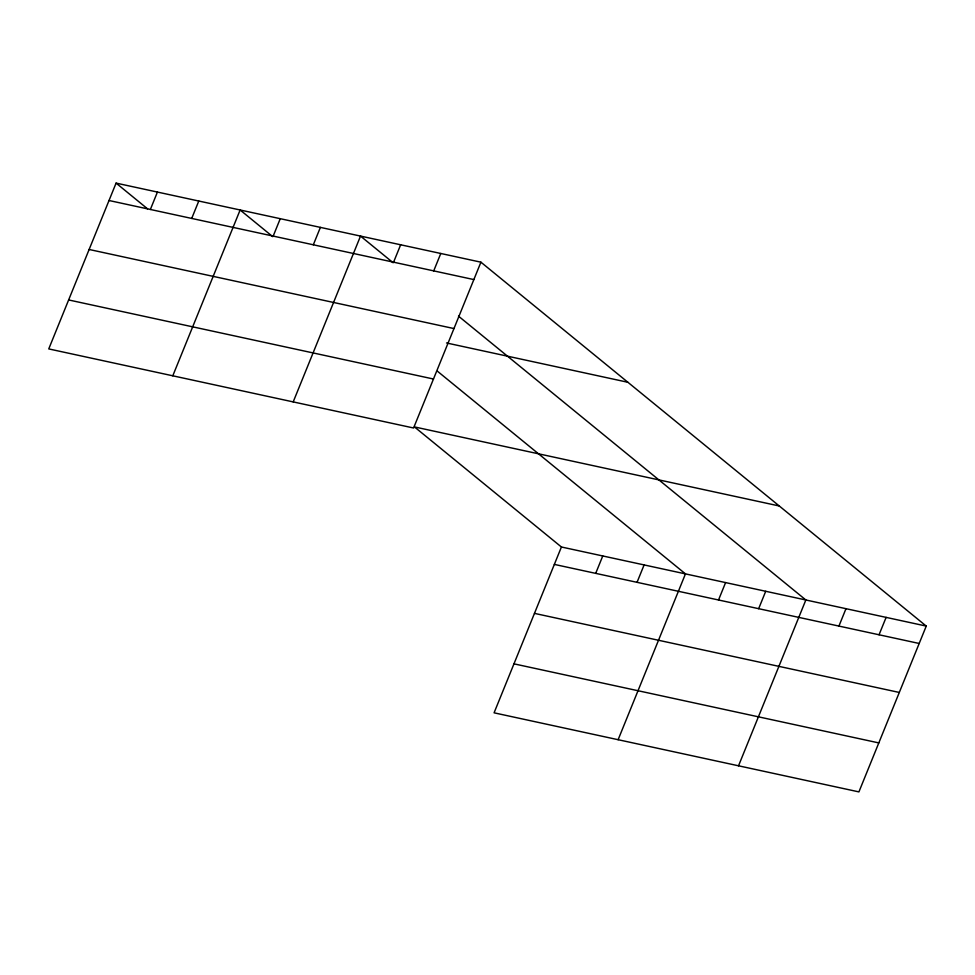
<?xml version="1.0" encoding="UTF-8"?>
<svg xmlns="http://www.w3.org/2000/svg" width="975" height="975" viewBox="0 0 975 975"><rect width="100%" height="100%" fill="white"/><g stroke="black" fill="none" stroke-linecap="round" stroke-linejoin="round"><path stroke-width="1.46" d="M116.086 183.105L48.75 348.916L413.583 428.001L480.919 262.178L116.086 183.105L147.566 208.845M150.369 209.467L157.426 192.075M191.709 218.437L198.778 201.033M172.794 375.802L240.13 209.991L272.781 236.681M273.195 236.096L280.252 218.692M313.328 244.786L320.385 227.394M293.195 401.907L360.518 236.084L393.181 262.775M393.583 262.19L400.652 244.786M433.717 270.879L440.785 253.488M779.293 505.988L414.448 426.916L561.417 546.999L494.081 712.822L858.914 791.895L926.25 626.084L480.919 262.178M595.701 573.361L602.757 555.969M637.041 582.331L644.109 564.927M618.126 739.708L685.462 573.885L437.556 371.317M718.526 599.991L725.595 582.587M758.66 608.68L765.716 591.289M738.526 765.802L805.85 599.978L458.494 316.144M838.927 626.084L845.983 608.68M879.048 634.774L886.117 617.382M109.017 200.509L473.85 279.581M89.127 249.478L453.96 328.563M446.538 342.968L627.876 382.273M68.64 299.947L433.473 379.019M561.417 546.999L926.25 626.084M554.348 564.403L919.181 643.476M534.458 613.372L899.303 692.457M513.971 663.841L878.804 742.913"/></g></svg>
